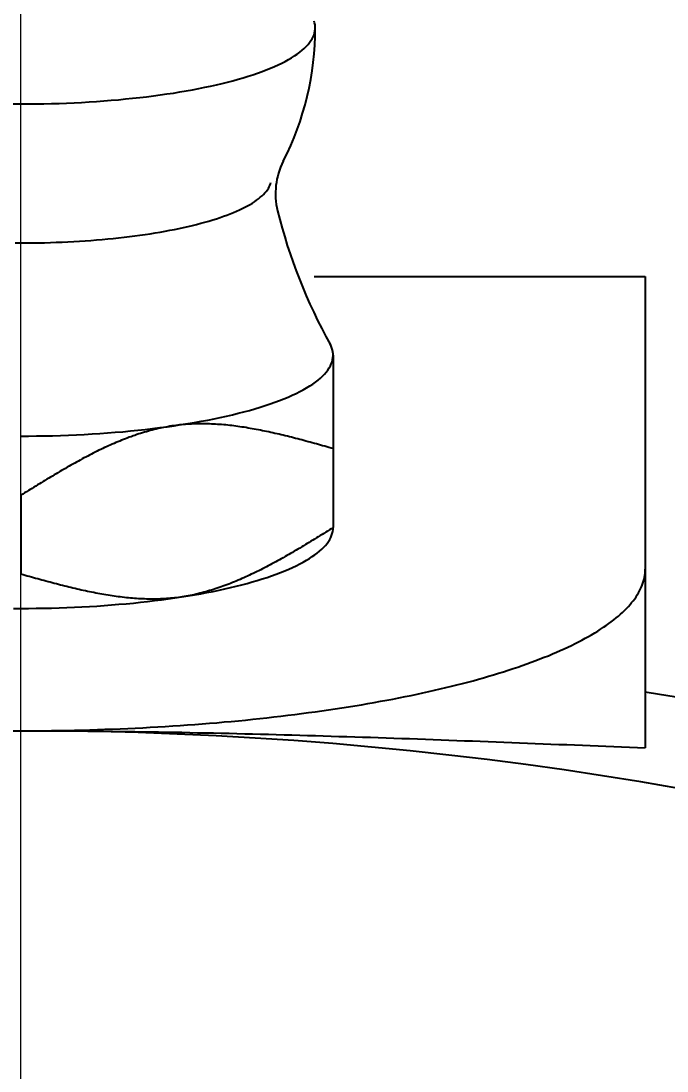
# Model space of a CAD drawing. Header units: millimetres. Extents: x 0 to 38884, y -3675 to 8056.
# Drawn here: x 13917.39 to 13924.64, y 4914.59 to 4926.36 of the extents above; entities that cross this region are included whole.
import ezdxf

# ---------------------------------------------------------------- set-up
doc = ezdxf.new("R2010")
doc.units = ezdxf.units.MM
doc.header["$LTSCALE"] = 2.4
doc.header["$PDMODE"] = 99
doc.header["$PDSIZE"] = 1
doc.linetypes.add('CENTER2', pattern=[28.575, 19.05, -3.175, 3.175, -3.175])
doc.layers.add('05_CENTER', color=4, linetype='CENTER2', lineweight=13)
doc.layers.add('08_DIM', color=3, linetype='Continuous', lineweight=13)
doc.styles.add('KSS_TXT', font='txt.shx', dxfattribs={"bigfont": 'extfont2.shx'})
doc.dimstyles.new('KSS_DIM', dxfattribs={"dimscale": 2, "dimtxt": 3, "dimasz": 2.5, "dimexe": 1.25, "dimexo": 0.625, "dimtad": 1, "dimdsep": 46, "dimtxsty": 'KSS_TXT', "dimblk": 'OPEN30', "dimcen": 0, "dimazin": 2, "dimtfac": 0.75, "dimtmove": 0, "dimatfit": 3, "dimldrblk": 'OPEN30', "dimfxl": 1.25, "dimtolj": 1, "dimarcsym": 0})
doc.dimstyles.new('KSS_DIM$3', dxfattribs={"dimscale": 2, "dimtxt": 3, "dimasz": 2.5, "dimexe": 1.25, "dimexo": 0.625, "dimtad": 1, "dimtih": 1, "dimtoh": 1, "dimdsep": 46, "dimtxsty": 'KSS_TXT', "dimblk": 'OPEN30', "dimcen": 0, "dimazin": 2, "dimtfac": 0.75, "dimtofl": 0, "dimtmove": 0, "dimatfit": 3, "dimldrblk": 'OPEN30', "dimfxl": 1.25, "dimtolj": 1, "dimarcsym": 0})

# ---------------------------------------------------------------- blocks, each defined once
blk = doc.blocks.new('_Open30')
at = {"color": 0, "linetype": 'ByBlock', "lineweight": -2}
for p, q in [((-1, 0.2679), (0, 0)), ((0, 0), (-1, -0.2679)), ((0, 0), (-1, 0))]:
    blk.add_line(p, q, dxfattribs=at)
blk = doc.blocks.new('*D527')
at = {"layer": '08_DIM', "color": 0, "lineweight": -2, "transparency": 16777216}
for p, q in [((13848.474, 4918.216), (13857.724, 4918.216)), ((13857.724, 4918.216), (13872.527, 4907.718)), ((13962.255, 4844.086), (13874.566, 4906.272))]:
    blk.add_line(p, q, dxfattribs=at)
blk.add_arc((13917.391, 4875.902), 55, 56.0829, 145.9593, dxfattribs=at)
at = {"layer": 'Defpoints', "color": 0, "transparency": 16777216}
for p in [(13872.527, 4907.718), (13962.255, 4844.086)]:
    blk.add_point(p, dxfattribs=at)
at = {"layer": '08_DIM', "color": 0, "lineweight": -2, "transparency": 16777216, "xscale": 2.5, "yscale": 2.5, "zscale": 2.5}
for p, rotation in [((13872.527, 4907.718), 144.6571241819964), ((13962.255, 4844.086), 324.6571241819964)]:
    blk.add_blockref('_Open30', p, dxfattribs=dict(at, rotation=rotation))
at = {"layer": '08_DIM', "color": 0, "transparency": 16777216, "insert": (13852.786, 4920.341), "char_height": 3, "attachment_point": 5, "style": 'KSS_TXT'}
blk.add_mtext('\\A1;%%C110', dxfattribs=at)
blk = doc.blocks.new('MUCFC207b_1')
at = {"color": 0}
for p, q in [((3.293, 50.434), (3.287, 50.456)), ((3.298, 50.412), (3.293, 50.434)), ((3.3, 50.39), (3.298, 50.412)), ((3.3, 50.368), (3.3, 50.39)), ((3.252, 50.236), (3.266, 50.257)), ((3.266, 50.257), (3.277, 50.279)), ((3.277, 50.279), (3.286, 50.301)), ((3.286, 50.301), (3.293, 50.323)), ((3.293, 50.323), (3.297, 50.346)), ((3.297, 50.346), (3.3, 50.368)), ((3.153, 50.128), (3.177, 50.149)), ((3.177, 50.149), (3.199, 50.17)), ((3.199, 50.17), (3.219, 50.192)), ((3.219, 50.192), (3.237, 50.214)), ((3.237, 50.214), (3.252, 50.236)), ((2.964, 50.004), (3, 50.024)), ((3, 50.024), (3.035, 50.045)), ((3.035, 50.045), (3.068, 50.065)), ((3.068, 50.065), (3.098, 50.086)), ((3.098, 50.086), (3.127, 50.107)), ((3.127, 50.107), (3.153, 50.128)), ((2.703, 49.89), (2.751, 49.908)), ((2.751, 49.908), (2.798, 49.927)), ((2.798, 49.927), (2.842, 49.946)), ((2.842, 49.946), (2.885, 49.965)), ((2.885, 49.965), (2.925, 49.985)), ((2.925, 49.985), (2.964, 50.004)), ((2.317, 49.772), (2.377, 49.787)), ((2.377, 49.787), (2.435, 49.804)), ((2.435, 49.804), (2.492, 49.82)), ((2.492, 49.82), (2.548, 49.837)), ((2.548, 49.837), (2.601, 49.854)), ((2.601, 49.854), (2.653, 49.872)), ((2.653, 49.872), (2.703, 49.89)), ((1.783, 49.661), (1.854, 49.673)), ((1.854, 49.673), (1.924, 49.686)), ((1.924, 49.686), (1.993, 49.699)), ((1.993, 49.699), (2.061, 49.713)), ((2.061, 49.713), (2.127, 49.727)), ((2.127, 49.727), (2.192, 49.741)), ((2.192, 49.741), (2.255, 49.756)), ((2.255, 49.756), (2.317, 49.772)), ((0.763, 49.549), (0.846, 49.554)), ((0.846, 49.554), (0.929, 49.56)), ((0.929, 49.56), (1.011, 49.567)), ((1.011, 49.567), (1.092, 49.574)), ((1.092, 49.574), (1.172, 49.582)), ((1.172, 49.582), (1.252, 49.59)), ((1.252, 49.59), (1.331, 49.598)), ((1.331, 49.598), (1.409, 49.608)), ((1.409, 49.608), (1.486, 49.617)), ((1.486, 49.617), (1.561, 49.627)), ((1.561, 49.627), (1.636, 49.638)), ((1.636, 49.638), (1.71, 49.649)), ((1.71, 49.649), (1.783, 49.661)), ((-0.086, 49.526), (0, 49.526)), ((0, 49.526), (0.086, 49.526)), ((0.086, 49.526), (0.171, 49.527)), ((0.171, 49.527), (0.257, 49.528)), ((0.257, 49.528), (0.342, 49.53)), ((0.342, 49.53), (0.427, 49.533)), ((0.427, 49.533), (0.512, 49.536)), ((0.512, 49.536), (0.596, 49.54)), ((0.596, 49.54), (0.68, 49.544)), ((0.68, 49.544), (0.763, 49.549)), ((2.784, 48.596), (2.792, 48.613)), ((2.792, 48.613), (2.798, 48.63)), ((2.798, 48.63), (2.803, 48.647)), ((2.684, 48.48), (2.703, 48.496)), ((2.703, 48.496), (2.72, 48.512)), ((2.72, 48.512), (2.736, 48.529)), ((2.736, 48.529), (2.75, 48.546)), ((2.75, 48.546), (2.763, 48.562)), ((2.763, 48.562), (2.774, 48.579)), ((2.774, 48.579), (2.784, 48.596)), ((2.512, 48.369), (2.541, 48.384)), ((2.541, 48.384), (2.569, 48.4)), ((2.569, 48.4), (2.595, 48.415)), ((2.595, 48.415), (2.619, 48.431)), ((2.619, 48.431), (2.642, 48.447)), ((2.642, 48.447), (2.664, 48.463)), ((2.664, 48.463), (2.684, 48.48)), ((2.232, 48.253), (2.272, 48.267)), ((2.272, 48.267), (2.31, 48.281)), ((2.31, 48.281), (2.347, 48.295)), ((2.347, 48.295), (2.383, 48.309)), ((2.383, 48.309), (2.417, 48.324)), ((2.417, 48.324), (2.45, 48.339)), ((2.45, 48.339), (2.482, 48.354)), ((2.482, 48.354), (2.512, 48.369)), ((1.773, 48.131), (1.824, 48.142)), ((1.824, 48.142), (1.874, 48.153)), ((1.874, 48.153), (1.922, 48.165)), ((1.922, 48.165), (1.97, 48.177)), ((1.97, 48.177), (2.017, 48.189)), ((2.017, 48.189), (2.062, 48.201)), ((2.062, 48.201), (2.106, 48.214)), ((2.106, 48.214), (2.15, 48.227)), ((2.15, 48.227), (2.192, 48.24)), ((2.192, 48.24), (2.232, 48.253)), ((0.972, 48.013), (1.034, 48.019)), ((1.034, 48.019), (1.095, 48.026)), ((1.095, 48.026), (1.156, 48.033)), ((1.156, 48.033), (1.216, 48.04)), ((1.216, 48.04), (1.275, 48.047)), ((1.275, 48.047), (1.333, 48.055)), ((1.333, 48.055), (1.391, 48.063)), ((1.391, 48.063), (1.448, 48.072)), ((1.448, 48.072), (1.505, 48.081)), ((1.505, 48.081), (1.56, 48.09)), ((1.56, 48.09), (1.615, 48.1)), ((1.615, 48.1), (1.668, 48.11)), ((1.668, 48.11), (1.721, 48.12)), ((1.721, 48.12), (1.773, 48.131)), ((-0.066, 47.969), (0, 47.968)), ((0, 47.968), (0.066, 47.969)), ((0.066, 47.969), (0.132, 47.969)), ((0.132, 47.969), (0.198, 47.97)), ((0.198, 47.97), (0.264, 47.971)), ((0.264, 47.971), (0.33, 47.973)), ((0.33, 47.973), (0.396, 47.976)), ((0.396, 47.976), (0.461, 47.978)), ((0.461, 47.978), (0.526, 47.981)), ((0.526, 47.981), (0.591, 47.985)), ((0.591, 47.985), (0.656, 47.988)), ((0.656, 47.988), (0.72, 47.993)), ((0.72, 47.993), (0.783, 47.997)), ((0.783, 47.997), (0.847, 48.002)), ((0.847, 48.002), (0.91, 48.007)), ((0.91, 48.007), (0.972, 48.013)), ((3.288, 47.591), (7, 47.591)), ((7, 47.591), (7, 42.309)), ((3.473, 46.822), (3.46, 46.845)), ((3.461, 46.844), (3.46, 46.845)), ((3.462, 46.843), (3.461, 46.844)), ((3.462, 46.842), (3.462, 46.843)), ((3.463, 46.841), (3.462, 46.842)), ((3.463, 46.84), (3.463, 46.841)), ((3.464, 46.839), (3.463, 46.84)), ((3.465, 46.838), (3.464, 46.839)), ((3.465, 46.837), (3.465, 46.838)), ((3.466, 46.836), (3.465, 46.837)), ((3.466, 46.835), (3.466, 46.836)), ((3.467, 46.834), (3.466, 46.835)), ((3.467, 46.833), (3.467, 46.834)), ((3.468, 46.832), (3.467, 46.833)), ((3.469, 46.831), (3.468, 46.832)), ((3.469, 46.83), (3.469, 46.831)), ((3.47, 46.828), (3.469, 46.83)), ((3.47, 46.827), (3.47, 46.828)), ((3.471, 46.826), (3.47, 46.827)), ((3.471, 46.825), (3.471, 46.826)), ((3.472, 46.824), (3.471, 46.825)), ((3.472, 46.823), (3.472, 46.824)), ((3.473, 46.822), (3.472, 46.823)), ((3.483, 46.799), (3.473, 46.822)), ((3.473, 46.821), (3.473, 46.822)), ((3.474, 46.82), (3.473, 46.821)), ((3.474, 46.819), (3.474, 46.82)), ((3.475, 46.818), (3.474, 46.819)), ((3.475, 46.817), (3.475, 46.818)), ((3.476, 46.816), (3.475, 46.817)), ((3.476, 46.815), (3.476, 46.816)), ((3.477, 46.814), (3.476, 46.815)), ((3.477, 46.813), (3.477, 46.814)), ((3.478, 46.812), (3.477, 46.813)), ((3.478, 46.81), (3.478, 46.812)), ((3.479, 46.809), (3.478, 46.81)), ((3.479, 46.808), (3.479, 46.809)), ((3.48, 46.807), (3.479, 46.808)), ((3.48, 46.806), (3.48, 46.807)), ((3.48, 46.805), (3.48, 46.806)), ((3.481, 46.804), (3.48, 46.805)), ((3.481, 46.803), (3.481, 46.804)), ((3.482, 46.802), (3.481, 46.803)), ((3.482, 46.801), (3.482, 46.802)), ((3.483, 46.8), (3.482, 46.801)), ((3.483, 46.799), (3.483, 46.8)), ((3.491, 46.776), (3.483, 46.799)), ((3.483, 46.798), (3.483, 46.799)), ((3.484, 46.797), (3.483, 46.798)), ((3.484, 46.796), (3.484, 46.797)), ((3.485, 46.794), (3.484, 46.796)), ((3.485, 46.793), (3.485, 46.794)), ((3.485, 46.792), (3.485, 46.793)), ((3.486, 46.791), (3.485, 46.792)), ((3.486, 46.79), (3.486, 46.791)), ((3.486, 46.789), (3.486, 46.79)), ((3.487, 46.788), (3.486, 46.789)), ((3.487, 46.787), (3.487, 46.788)), ((3.487, 46.786), (3.487, 46.787)), ((3.488, 46.785), (3.487, 46.786)), ((3.488, 46.784), (3.488, 46.785)), ((3.488, 46.783), (3.488, 46.784)), ((3.489, 46.782), (3.488, 46.783)), ((3.489, 46.781), (3.489, 46.782)), ((3.489, 46.78), (3.489, 46.781)), ((3.49, 46.779), (3.489, 46.78)), ((3.49, 46.778), (3.49, 46.779)), ((3.49, 46.776), (3.49, 46.778)), ((3.491, 46.775), (3.49, 46.776)), ((3.496, 46.753), (3.491, 46.776)), ((3.491, 46.774), (3.491, 46.775)), ((3.491, 46.773), (3.491, 46.774)), ((3.492, 46.772), (3.491, 46.773)), ((3.492, 46.771), (3.492, 46.772)), ((3.492, 46.77), (3.492, 46.771)), ((3.492, 46.769), (3.492, 46.77)), ((3.493, 46.768), (3.492, 46.769)), ((3.493, 46.767), (3.493, 46.768)), ((3.493, 46.766), (3.493, 46.767)), ((3.493, 46.765), (3.493, 46.766)), ((3.494, 46.764), (3.493, 46.765)), ((3.494, 46.763), (3.494, 46.764)), ((3.494, 46.762), (3.494, 46.763)), ((3.494, 46.76), (3.494, 46.762)), ((3.495, 46.76), (3.494, 46.76)), ((3.495, 46.758), (3.495, 46.76)), ((3.495, 46.757), (3.495, 46.758)), ((3.495, 46.756), (3.495, 46.757)), ((3.496, 46.755), (3.495, 46.756)), ((3.496, 46.754), (3.496, 46.755)), ((3.496, 46.753), (3.496, 46.754)), ((3.499, 46.729), (3.496, 46.753)), ((3.496, 46.752), (3.496, 46.753)), ((3.496, 46.751), (3.496, 46.752)), ((3.496, 46.75), (3.496, 46.751)), ((3.497, 46.749), (3.496, 46.75)), ((3.497, 46.748), (3.497, 46.749)), ((3.497, 46.747), (3.497, 46.748)), ((3.497, 46.746), (3.497, 46.747)), ((3.497, 46.745), (3.497, 46.746)), ((3.498, 46.743), (3.497, 46.745)), ((3.498, 46.742), (3.498, 46.743)), ((3.498, 46.741), (3.498, 46.742)), ((3.498, 46.74), (3.498, 46.741)), ((3.498, 46.739), (3.498, 46.74)), ((3.498, 46.738), (3.498, 46.739)), ((3.498, 46.737), (3.498, 46.738)), ((3.498, 46.736), (3.498, 46.737)), ((3.499, 46.735), (3.498, 46.736)), ((3.499, 46.734), (3.499, 46.735)), ((3.499, 46.733), (3.499, 46.734)), ((3.499, 46.732), (3.499, 46.733)), ((3.499, 46.731), (3.499, 46.732)), ((3.499, 46.73), (3.499, 46.731)), ((3.499, 46.729), (3.499, 46.73)), ((3.5, 46.706), (3.499, 46.729)), ((3.499, 46.727), (3.499, 46.729)), ((3.499, 46.726), (3.499, 46.727)), ((3.499, 46.725), (3.499, 46.726)), ((3.5, 46.724), (3.499, 46.725)), ((3.469, 46.59), (3.48, 46.613)), ((3.48, 46.613), (3.489, 46.636)), ((3.489, 46.636), (3.495, 46.659)), ((3.495, 46.659), (3.498, 46.683)), ((3.498, 46.683), (3.5, 46.706)), ((3.5, 46.723), (3.5, 46.724)), ((3.5, 46.722), (3.5, 46.723)), ((3.5, 46.721), (3.5, 46.722)), ((3.5, 46.72), (3.5, 46.721)), ((3.5, 46.719), (3.5, 46.72)), ((3.5, 46.718), (3.5, 46.719)), ((3.5, 46.717), (3.5, 46.718)), ((3.5, 46.716), (3.5, 46.717)), ((3.5, 46.715), (3.5, 46.716)), ((3.5, 46.714), (3.5, 46.715)), ((3.5, 46.713), (3.5, 46.714)), ((3.5, 46.712), (3.5, 46.713)), ((3.5, 46.711), (3.5, 46.712)), ((3.5, 46.709), (3.5, 46.711)), ((3.5, 46.709), (3.5, 46.688)), ((3.5, 46.688), (3.5, 46.664)), ((3.5, 46.664), (3.5, 46.639)), ((3.5, 46.639), (3.5, 46.611)), ((3.5, 46.611), (3.5, 46.583)), ((3.382, 46.476), (3.404, 46.498)), ((3.404, 46.498), (3.423, 46.521)), ((3.423, 46.521), (3.441, 46.544)), ((3.441, 46.544), (3.456, 46.567)), ((3.456, 46.567), (3.469, 46.59)), ((3.5, 46.583), (3.5, 46.552)), ((3.5, 46.552), (3.5, 46.519)), ((3.5, 46.519), (3.5, 46.485)), ((3.238, 46.365), (3.271, 46.387)), ((3.271, 46.387), (3.302, 46.409)), ((3.302, 46.409), (3.331, 46.431)), ((3.331, 46.431), (3.357, 46.453)), ((3.357, 46.453), (3.382, 46.476)), ((3.5, 46.485), (3.5, 46.449)), ((3.5, 46.449), (3.5, 46.411)), ((3.5, 46.411), (3.5, 46.371)), ((2.995, 46.241), (3.041, 46.261)), ((3.041, 46.261), (3.084, 46.281)), ((3.084, 46.281), (3.126, 46.302)), ((3.126, 46.302), (3.165, 46.323)), ((3.165, 46.323), (3.203, 46.344)), ((3.203, 46.344), (3.238, 46.365)), ((3.5, 46.371), (3.5, 46.329)), ((3.5, 46.329), (3.5, 46.285)), ((3.5, 46.285), (3.5, 46.24)), ((2.681, 46.127), (2.738, 46.145)), ((2.738, 46.145), (2.793, 46.164)), ((2.793, 46.164), (2.847, 46.182)), ((2.847, 46.182), (2.898, 46.202)), ((2.898, 46.202), (2.948, 46.221)), ((2.948, 46.221), (2.995, 46.241)), ((3.5, 46.24), (3.5, 46.192)), ((3.5, 46.192), (3.5, 46.142)), ((3.5, 46.142), (3.5, 46.09)), ((2.235, 46.012), (2.304, 46.027)), ((2.304, 46.027), (2.371, 46.043)), ((2.371, 46.043), (2.436, 46.059)), ((2.436, 46.059), (2.5, 46.075)), ((2.5, 46.075), (2.562, 46.092)), ((2.562, 46.092), (2.622, 46.11)), ((2.622, 46.11), (2.681, 46.127)), ((3.5, 46.09), (3.5, 46.036)), ((3.5, 46.036), (3.5, 45.98)), ((1.558, 45.898), (1.638, 45.909)), ((1.603, 45.901), (1.581, 45.897)), ((1.625, 45.905), (1.603, 45.901)), ((1.647, 45.909), (1.625, 45.905)), ((1.638, 45.909), (1.717, 45.92)), ((1.669, 45.913), (1.647, 45.909)), ((1.691, 45.917), (1.669, 45.913)), ((1.713, 45.92), (1.691, 45.917)), ((1.735, 45.923), (1.713, 45.92)), ((1.717, 45.92), (1.794, 45.932)), ((1.757, 45.926), (1.735, 45.923)), ((1.779, 45.928), (1.757, 45.926)), ((1.801, 45.931), (1.779, 45.928)), ((1.794, 45.932), (1.871, 45.944)), ((1.823, 45.933), (1.801, 45.931)), ((1.845, 45.935), (1.823, 45.933)), ((1.868, 45.936), (1.845, 45.935)), ((1.89, 45.938), (1.868, 45.936)), ((1.871, 45.944), (1.947, 45.957)), ((1.912, 45.939), (1.89, 45.938)), ((1.934, 45.94), (1.912, 45.939)), ((1.957, 45.941), (1.934, 45.94)), ((1.947, 45.957), (2.021, 45.97)), ((1.979, 45.941), (1.957, 45.941)), ((2.002, 45.941), (1.979, 45.941)), ((2.024, 45.942), (2.002, 45.941)), ((2.021, 45.97), (2.094, 45.983)), ((2.047, 45.942), (2.024, 45.942)), ((2.069, 45.941), (2.047, 45.942)), ((2.092, 45.941), (2.069, 45.941)), ((2.114, 45.94), (2.092, 45.941)), ((2.094, 45.983), (2.165, 45.998)), ((2.137, 45.939), (2.114, 45.94)), ((2.159, 45.938), (2.137, 45.939)), ((2.182, 45.937), (2.159, 45.938)), ((2.165, 45.998), (2.235, 46.012)), ((2.205, 45.935), (2.182, 45.937)), ((2.227, 45.934), (2.205, 45.935)), ((2.25, 45.932), (2.227, 45.934)), ((2.273, 45.93), (2.25, 45.932)), ((2.296, 45.928), (2.273, 45.93)), ((2.318, 45.926), (2.296, 45.928)), ((2.341, 45.923), (2.318, 45.926)), ((2.364, 45.921), (2.341, 45.923)), ((2.387, 45.918), (2.364, 45.921)), ((2.41, 45.915), (2.387, 45.918)), ((2.433, 45.912), (2.41, 45.915)), ((2.455, 45.909), (2.433, 45.912)), ((2.478, 45.905), (2.455, 45.909)), ((2.501, 45.902), (2.478, 45.905)), ((2.524, 45.898), (2.501, 45.902)), ((3.5, 45.98), (3.5, 45.921)), ((3.5, 45.921), (3.5, 45.861)), ((-0.006, 45.804), (0.084, 45.804)), ((0.084, 45.804), (0.174, 45.805)), ((0.174, 45.805), (0.264, 45.806)), ((0.264, 45.806), (0.353, 45.808)), ((0.353, 45.808), (0.443, 45.811)), ((0.443, 45.811), (0.532, 45.814)), ((0.532, 45.814), (0.621, 45.818)), ((0.621, 45.818), (0.709, 45.822)), ((0.709, 45.822), (0.797, 45.827)), ((0.797, 45.827), (0.884, 45.833)), ((0.884, 45.833), (0.971, 45.839)), ((0.971, 45.839), (1.057, 45.846)), ((1.057, 45.846), (1.143, 45.853)), ((1.143, 45.853), (1.227, 45.861)), ((1.214, 45.79), (1.192, 45.782)), ((1.235, 45.797), (1.214, 45.79)), ((1.227, 45.861), (1.311, 45.87)), ((1.257, 45.805), (1.235, 45.797)), ((1.278, 45.812), (1.257, 45.805)), ((1.299, 45.82), (1.278, 45.812)), ((1.321, 45.827), (1.299, 45.82)), ((1.311, 45.87), (1.394, 45.879)), ((1.342, 45.834), (1.321, 45.827)), ((1.364, 45.841), (1.342, 45.834)), ((1.386, 45.847), (1.364, 45.841)), ((1.407, 45.853), (1.386, 45.847)), ((1.394, 45.879), (1.476, 45.888)), ((1.429, 45.859), (1.407, 45.853)), ((1.45, 45.865), (1.429, 45.859)), ((1.472, 45.871), (1.45, 45.865)), ((1.494, 45.877), (1.472, 45.871)), ((1.476, 45.888), (1.558, 45.898)), ((1.516, 45.882), (1.494, 45.877)), ((1.537, 45.887), (1.516, 45.882)), ((1.559, 45.892), (1.537, 45.887)), ((1.581, 45.897), (1.559, 45.892)), ((2.547, 45.894), (2.524, 45.898)), ((2.57, 45.89), (2.547, 45.894)), ((2.593, 45.886), (2.57, 45.89)), ((2.616, 45.882), (2.593, 45.886)), ((2.639, 45.878), (2.616, 45.882)), ((2.662, 45.874), (2.639, 45.878)), ((2.685, 45.869), (2.662, 45.874)), ((2.709, 45.864), (2.685, 45.869)), ((2.732, 45.86), (2.709, 45.864)), ((2.755, 45.855), (2.732, 45.86)), ((2.778, 45.85), (2.755, 45.855)), ((2.801, 45.845), (2.778, 45.85)), ((2.824, 45.84), (2.801, 45.845)), ((2.847, 45.834), (2.824, 45.84)), ((2.871, 45.829), (2.847, 45.834)), ((2.894, 45.824), (2.871, 45.829)), ((2.917, 45.818), (2.894, 45.824)), ((2.94, 45.813), (2.917, 45.818)), ((2.964, 45.807), (2.94, 45.813)), ((2.987, 45.801), (2.964, 45.807)), ((3.01, 45.795), (2.987, 45.801)), ((3.033, 45.79), (3.01, 45.795)), ((3.057, 45.784), (3.033, 45.79)), ((3.08, 45.778), (3.057, 45.784)), ((3.5, 45.861), (3.5, 45.797)), ((3.5, 45.797), (3.5, 45.732)), ((0.938, 45.674), (0.917, 45.664)), ((0.959, 45.683), (0.938, 45.674)), ((0.98, 45.693), (0.959, 45.683)), ((1.001, 45.703), (0.98, 45.693)), ((1.022, 45.712), (1.001, 45.703)), ((1.043, 45.721), (1.022, 45.712)), ((1.065, 45.73), (1.043, 45.721)), ((1.086, 45.739), (1.065, 45.73)), ((1.107, 45.748), (1.086, 45.739)), ((1.128, 45.757), (1.107, 45.748)), ((1.15, 45.765), (1.128, 45.757)), ((1.171, 45.774), (1.15, 45.765)), ((1.192, 45.782), (1.171, 45.774)), ((3.103, 45.772), (3.08, 45.778)), ((3.127, 45.766), (3.103, 45.772)), ((3.15, 45.76), (3.127, 45.766)), ((3.173, 45.753), (3.15, 45.76)), ((3.196, 45.747), (3.173, 45.753)), ((3.22, 45.741), (3.196, 45.747)), ((3.243, 45.735), (3.22, 45.741)), ((3.266, 45.728), (3.243, 45.735)), ((3.29, 45.722), (3.266, 45.728)), ((3.313, 45.715), (3.29, 45.722)), ((3.337, 45.709), (3.313, 45.715)), ((3.36, 45.702), (3.337, 45.709)), ((3.383, 45.696), (3.36, 45.702)), ((3.407, 45.69), (3.383, 45.696)), ((3.43, 45.683), (3.407, 45.69)), ((3.453, 45.677), (3.43, 45.683)), ((3.477, 45.67), (3.453, 45.677)), ((3.5, 45.663), (3.477, 45.67)), ((3.5, 45.732), (3.5, 45.663)), ((0.706, 45.558), (0.686, 45.547)), ((0.727, 45.569), (0.706, 45.558)), ((0.748, 45.58), (0.727, 45.569)), ((0.769, 45.591), (0.748, 45.58)), ((0.79, 45.602), (0.769, 45.591)), ((0.811, 45.612), (0.79, 45.602)), ((0.832, 45.623), (0.811, 45.612)), ((0.853, 45.633), (0.832, 45.623)), ((0.874, 45.644), (0.853, 45.633)), ((0.895, 45.654), (0.874, 45.644)), ((0.917, 45.664), (0.895, 45.654)), ((3.5, 45.663), (3.5, 44.778)), ((0.477, 45.43), (0.456, 45.418)), ((0.498, 45.442), (0.477, 45.43)), ((0.519, 45.454), (0.498, 45.442)), ((0.539, 45.466), (0.519, 45.454)), ((0.56, 45.478), (0.539, 45.466)), ((0.581, 45.489), (0.56, 45.478)), ((0.602, 45.501), (0.581, 45.489)), ((0.623, 45.512), (0.602, 45.501)), ((0.644, 45.524), (0.623, 45.512)), ((0.665, 45.535), (0.644, 45.524)), ((0.686, 45.547), (0.665, 45.535)), ((0.29, 45.319), (0.269, 45.306)), ((0.311, 45.331), (0.29, 45.319)), ((0.331, 45.344), (0.311, 45.331)), ((0.352, 45.356), (0.331, 45.344)), ((0.373, 45.369), (0.352, 45.356)), ((0.394, 45.381), (0.373, 45.369)), ((0.415, 45.393), (0.394, 45.381)), ((0.435, 45.406), (0.415, 45.393)), ((0.456, 45.418), (0.435, 45.406)), ((0.104, 45.205), (0.083, 45.192)), ((0.124, 45.217), (0.104, 45.205)), ((0.145, 45.23), (0.124, 45.217)), ((0.166, 45.243), (0.145, 45.23)), ((0.186, 45.256), (0.166, 45.243)), ((0.207, 45.268), (0.186, 45.256)), ((0.228, 45.281), (0.207, 45.268)), ((0.249, 45.294), (0.228, 45.281)), ((0.269, 45.306), (0.249, 45.294)), ((0.021, 45.153), (0, 45.14)), ((0, 45.14), (0, 44.255)), ((0.041, 45.166), (0.021, 45.153)), ((0.062, 45.179), (0.041, 45.166)), ((0.083, 45.192), (0.062, 45.179)), ((3.417, 44.726), (3.396, 44.713)), ((3.438, 44.739), (3.417, 44.726)), ((3.459, 44.752), (3.438, 44.739)), ((3.479, 44.765), (3.459, 44.752)), ((3.5, 44.778), (3.479, 44.765)), ((3.491, 44.711), (3.496, 44.733)), ((3.496, 44.733), (3.499, 44.755)), ((3.499, 44.755), (3.5, 44.778)), ((3.231, 44.612), (3.21, 44.599)), ((3.251, 44.624), (3.231, 44.612)), ((3.272, 44.637), (3.251, 44.624)), ((3.293, 44.65), (3.272, 44.637)), ((3.314, 44.662), (3.293, 44.65)), ((3.334, 44.675), (3.314, 44.662)), ((3.355, 44.688), (3.334, 44.675)), ((3.376, 44.701), (3.355, 44.688)), ((3.396, 44.713), (3.376, 44.701)), ((3.433, 44.601), (3.448, 44.623)), ((3.448, 44.623), (3.462, 44.645)), ((3.462, 44.645), (3.474, 44.667)), ((3.474, 44.667), (3.483, 44.689)), ((3.483, 44.689), (3.491, 44.711)), ((3.044, 44.5), (3.023, 44.488)), ((3.065, 44.512), (3.044, 44.5)), ((3.085, 44.525), (3.065, 44.512)), ((3.106, 44.537), (3.085, 44.525)), ((3.127, 44.549), (3.106, 44.537)), ((3.148, 44.562), (3.127, 44.549)), ((3.169, 44.574), (3.148, 44.562)), ((3.189, 44.587), (3.169, 44.574)), ((3.21, 44.599), (3.189, 44.587)), ((3.295, 44.472), (3.323, 44.493)), ((3.323, 44.493), (3.349, 44.515)), ((3.349, 44.515), (3.373, 44.536)), ((3.373, 44.536), (3.395, 44.557)), ((3.395, 44.557), (3.415, 44.579)), ((3.415, 44.579), (3.433, 44.601)), ((2.814, 44.371), (2.794, 44.36)), ((2.835, 44.383), (2.814, 44.371)), ((2.856, 44.394), (2.835, 44.383)), ((2.877, 44.406), (2.856, 44.394)), ((2.898, 44.417), (2.877, 44.406)), ((2.919, 44.429), (2.898, 44.417)), ((2.94, 44.44), (2.919, 44.429)), ((2.961, 44.452), (2.94, 44.44)), ((2.981, 44.464), (2.961, 44.452)), ((3.002, 44.476), (2.981, 44.464)), ((3.023, 44.488), (3.002, 44.476)), ((3.126, 44.37), (3.164, 44.39)), ((3.164, 44.39), (3.2, 44.411)), ((3.2, 44.411), (3.234, 44.431)), ((3.234, 44.431), (3.266, 44.452)), ((3.266, 44.452), (3.295, 44.472)), ((0.023, 44.248), (0, 44.255)), ((2.583, 44.254), (2.562, 44.244)), ((2.605, 44.264), (2.583, 44.254)), ((2.626, 44.274), (2.605, 44.264)), ((2.647, 44.285), (2.626, 44.274)), ((2.668, 44.295), (2.647, 44.285)), ((2.689, 44.306), (2.668, 44.295)), ((2.71, 44.316), (2.689, 44.306)), ((2.731, 44.327), (2.71, 44.316)), ((2.752, 44.338), (2.731, 44.327)), ((2.773, 44.349), (2.752, 44.338)), ((2.794, 44.36), (2.773, 44.349)), ((2.811, 44.238), (2.862, 44.256)), ((2.862, 44.256), (2.91, 44.274)), ((2.91, 44.274), (2.957, 44.293)), ((2.957, 44.293), (3.002, 44.312)), ((3.002, 44.312), (3.045, 44.331)), ((3.045, 44.331), (3.087, 44.351)), ((3.087, 44.351), (3.126, 44.37)), ((6.995, 44.245), (6.998, 44.267)), ((6.998, 44.267), (6.999, 44.289)), ((6.999, 44.289), (7, 44.312)), ((0.047, 44.241), (0.023, 44.248)), ((0.07, 44.235), (0.047, 44.241)), ((0.093, 44.228), (0.07, 44.235)), ((0.117, 44.222), (0.093, 44.228)), ((0.14, 44.216), (0.117, 44.222)), ((0.164, 44.209), (0.14, 44.216)), ((0.187, 44.203), (0.164, 44.209)), ((0.21, 44.196), (0.187, 44.203)), ((0.234, 44.19), (0.21, 44.196)), ((0.257, 44.183), (0.234, 44.19)), ((0.28, 44.177), (0.257, 44.183)), ((0.304, 44.171), (0.28, 44.177)), ((0.327, 44.165), (0.304, 44.171)), ((0.35, 44.158), (0.327, 44.165)), ((0.373, 44.152), (0.35, 44.158)), ((0.397, 44.146), (0.373, 44.152)), ((0.42, 44.14), (0.397, 44.146)), ((0.443, 44.134), (0.42, 44.14)), ((2.308, 44.136), (2.286, 44.128)), ((2.329, 44.144), (2.308, 44.136)), ((2.35, 44.153), (2.329, 44.144)), ((2.372, 44.161), (2.35, 44.153)), ((2.393, 44.17), (2.372, 44.161)), ((2.414, 44.179), (2.393, 44.17)), ((2.435, 44.188), (2.414, 44.179)), ((2.414, 44.121), (2.475, 44.137)), ((2.457, 44.197), (2.435, 44.188)), ((2.478, 44.206), (2.457, 44.197)), ((2.475, 44.137), (2.535, 44.153)), ((2.499, 44.215), (2.478, 44.206)), ((2.52, 44.225), (2.499, 44.215)), ((2.541, 44.235), (2.52, 44.225)), ((2.535, 44.153), (2.593, 44.169)), ((2.562, 44.244), (2.541, 44.235)), ((2.593, 44.169), (2.65, 44.186)), ((2.65, 44.186), (2.706, 44.203)), ((2.706, 44.203), (2.759, 44.22)), ((2.759, 44.22), (2.811, 44.238)), ((6.966, 44.134), (6.974, 44.156)), ((6.974, 44.156), (6.981, 44.178)), ((6.981, 44.178), (6.987, 44.201)), ((6.987, 44.201), (6.992, 44.223)), ((6.992, 44.223), (6.995, 44.245)), ((0.467, 44.128), (0.443, 44.134)), ((0.49, 44.123), (0.467, 44.128)), ((0.513, 44.117), (0.49, 44.123)), ((0.536, 44.111), (0.513, 44.117)), ((0.56, 44.105), (0.536, 44.111)), ((0.583, 44.1), (0.56, 44.105)), ((0.606, 44.094), (0.583, 44.1)), ((0.629, 44.089), (0.606, 44.094)), ((0.653, 44.084), (0.629, 44.089)), ((0.676, 44.078), (0.653, 44.084)), ((0.699, 44.073), (0.676, 44.078)), ((0.722, 44.068), (0.699, 44.073)), ((0.745, 44.063), (0.722, 44.068)), ((0.768, 44.058), (0.745, 44.063)), ((0.791, 44.054), (0.768, 44.058)), ((0.815, 44.049), (0.791, 44.054)), ((0.838, 44.044), (0.815, 44.049)), ((0.861, 44.04), (0.838, 44.044)), ((0.884, 44.036), (0.861, 44.04)), ((0.907, 44.032), (0.884, 44.036)), ((0.93, 44.028), (0.907, 44.032)), ((0.953, 44.024), (0.93, 44.028)), ((0.976, 44.02), (0.953, 44.024)), ((0.999, 44.016), (0.976, 44.02)), ((1.873, 44.012), (1.945, 44.024)), ((1.919, 44.021), (1.897, 44.017)), ((1.941, 44.026), (1.919, 44.021)), ((1.963, 44.031), (1.941, 44.026)), ((1.945, 44.024), (2.016, 44.037)), ((1.984, 44.036), (1.963, 44.031)), ((2.006, 44.041), (1.984, 44.036)), ((2.028, 44.047), (2.006, 44.041)), ((2.016, 44.037), (2.085, 44.05)), ((2.05, 44.053), (2.028, 44.047)), ((2.071, 44.058), (2.05, 44.053)), ((2.093, 44.065), (2.071, 44.058)), ((2.085, 44.05), (2.154, 44.063)), ((2.114, 44.071), (2.093, 44.065)), ((2.136, 44.077), (2.114, 44.071)), ((2.158, 44.084), (2.136, 44.077)), ((2.154, 44.063), (2.221, 44.077)), ((2.179, 44.091), (2.158, 44.084)), ((2.201, 44.098), (2.179, 44.091)), ((2.222, 44.106), (2.201, 44.098)), ((2.221, 44.077), (2.286, 44.092)), ((2.243, 44.113), (2.222, 44.106)), ((2.265, 44.121), (2.243, 44.113)), ((2.286, 44.128), (2.265, 44.121)), ((2.286, 44.092), (2.351, 44.106)), ((2.351, 44.106), (2.414, 44.121)), ((6.897, 44.002), (6.911, 44.024)), ((6.911, 44.024), (6.924, 44.046)), ((6.924, 44.046), (6.936, 44.068)), ((6.936, 44.068), (6.947, 44.09)), ((6.947, 44.09), (6.957, 44.112)), ((6.957, 44.112), (6.966, 44.134)), ((0.851, 43.899), (0.934, 43.904)), ((0.934, 43.904), (1.016, 43.911)), ((1.022, 44.013), (0.999, 44.016)), ((1.016, 43.911), (1.098, 43.918)), ((1.045, 44.009), (1.022, 44.013)), ((1.067, 44.006), (1.045, 44.009)), ((1.09, 44.003), (1.067, 44.006)), ((1.113, 44), (1.09, 44.003)), ((1.098, 43.918), (1.179, 43.925)), ((1.136, 43.997), (1.113, 44)), ((1.159, 43.995), (1.136, 43.997)), ((1.182, 43.992), (1.159, 43.995)), ((1.179, 43.925), (1.26, 43.932)), ((1.204, 43.99), (1.182, 43.992)), ((1.227, 43.988), (1.204, 43.99)), ((1.25, 43.986), (1.227, 43.988)), ((1.273, 43.984), (1.25, 43.986)), ((1.26, 43.932), (1.34, 43.941)), ((1.295, 43.983), (1.273, 43.984)), ((1.318, 43.981), (1.295, 43.983)), ((1.341, 43.98), (1.318, 43.981)), ((1.34, 43.941), (1.419, 43.95)), ((1.363, 43.979), (1.341, 43.98)), ((1.386, 43.978), (1.363, 43.979)), ((1.408, 43.977), (1.386, 43.978)), ((1.431, 43.977), (1.408, 43.977)), ((1.419, 43.95), (1.497, 43.959)), ((1.453, 43.976), (1.431, 43.977)), ((1.476, 43.976), (1.453, 43.976)), ((1.498, 43.977), (1.476, 43.976)), ((1.497, 43.959), (1.574, 43.969)), ((1.521, 43.977), (1.498, 43.977)), ((1.543, 43.977), (1.521, 43.977)), ((1.566, 43.978), (1.543, 43.977)), ((1.588, 43.979), (1.566, 43.978)), ((1.574, 43.969), (1.65, 43.979)), ((1.61, 43.98), (1.588, 43.979)), ((1.632, 43.982), (1.61, 43.98)), ((1.655, 43.983), (1.632, 43.982)), ((1.65, 43.979), (1.725, 43.989)), ((1.677, 43.985), (1.655, 43.983)), ((1.699, 43.987), (1.677, 43.985)), ((1.721, 43.99), (1.699, 43.987)), ((1.743, 43.992), (1.721, 43.99)), ((1.725, 43.989), (1.8, 44.001)), ((1.765, 43.995), (1.743, 43.992)), ((1.787, 43.998), (1.765, 43.995)), ((1.809, 44.001), (1.787, 43.998)), ((1.8, 44.001), (1.873, 44.012)), ((1.831, 44.005), (1.809, 44.001)), ((1.853, 44.009), (1.831, 44.005)), ((1.875, 44.013), (1.853, 44.009)), ((1.897, 44.017), (1.875, 44.013)), ((6.811, 43.893), (6.83, 43.915)), ((6.83, 43.915), (6.848, 43.937)), ((6.848, 43.937), (6.865, 43.958)), ((6.865, 43.958), (6.882, 43.98)), ((6.882, 43.98), (6.897, 44.002)), ((-0.085, 43.872), (0, 43.872)), ((0, 43.872), (0.086, 43.872)), ((0.086, 43.872), (0.172, 43.873)), ((0.172, 43.873), (0.258, 43.874)), ((0.258, 43.874), (0.343, 43.876)), ((0.343, 43.876), (0.429, 43.879)), ((0.429, 43.879), (0.514, 43.882)), ((0.514, 43.882), (0.599, 43.885)), ((0.599, 43.885), (0.683, 43.889)), ((0.683, 43.889), (0.767, 43.894)), ((0.767, 43.894), (0.851, 43.899)), ((6.673, 43.765), (6.699, 43.786)), ((6.699, 43.786), (6.723, 43.807)), ((6.723, 43.807), (6.746, 43.828)), ((6.746, 43.828), (6.769, 43.85)), ((6.769, 43.85), (6.79, 43.871)), ((6.79, 43.871), (6.811, 43.893)), ((6.531, 43.66), (6.561, 43.68)), ((6.561, 43.68), (6.591, 43.701)), ((6.591, 43.701), (6.619, 43.722)), ((6.619, 43.722), (6.647, 43.743)), ((6.647, 43.743), (6.673, 43.765)), ((6.328, 43.537), (6.364, 43.557)), ((6.364, 43.557), (6.399, 43.577)), ((6.399, 43.577), (6.434, 43.598)), ((6.434, 43.598), (6.467, 43.618)), ((6.467, 43.618), (6.5, 43.639)), ((6.5, 43.639), (6.531, 43.66)), ((6.091, 43.419), (6.132, 43.438)), ((6.132, 43.438), (6.173, 43.458)), ((6.173, 43.458), (6.213, 43.477)), ((6.213, 43.477), (6.253, 43.497)), ((6.253, 43.497), (6.291, 43.517)), ((6.291, 43.517), (6.328, 43.537)), ((5.82, 43.305), (5.868, 43.324)), ((5.868, 43.324), (5.914, 43.342)), ((5.914, 43.342), (5.959, 43.361)), ((5.959, 43.361), (6.004, 43.38)), ((6.004, 43.38), (6.048, 43.399)), ((6.048, 43.399), (6.091, 43.419)), ((5.465, 43.18), (5.518, 43.197)), ((5.518, 43.197), (5.571, 43.215)), ((5.571, 43.215), (5.622, 43.233)), ((5.622, 43.233), (5.673, 43.25)), ((5.673, 43.25), (5.723, 43.269)), ((5.723, 43.269), (5.772, 43.287)), ((5.772, 43.287), (5.82, 43.305)), ((5.07, 43.062), (5.129, 43.079)), ((5.129, 43.079), (5.187, 43.095)), ((5.187, 43.095), (5.244, 43.112)), ((5.244, 43.112), (5.3, 43.128)), ((5.3, 43.128), (5.356, 43.145)), ((5.356, 43.145), (5.411, 43.162)), ((5.411, 43.162), (5.465, 43.18)), ((4.637, 42.955), (4.701, 42.969)), ((4.701, 42.969), (4.764, 42.984)), ((4.764, 42.984), (4.827, 43)), ((4.827, 43), (4.889, 43.015)), ((4.889, 43.015), (4.95, 43.031)), ((4.95, 43.031), (5.01, 43.047)), ((5.01, 43.047), (5.07, 43.062)), ((4.031, 42.831), (4.101, 42.843)), ((4.101, 42.843), (4.17, 42.856)), ((4.17, 42.856), (4.239, 42.87)), ((4.239, 42.87), (4.307, 42.884)), ((4.307, 42.884), (4.374, 42.897)), ((4.374, 42.897), (4.441, 42.911)), ((4.441, 42.911), (4.507, 42.925)), ((4.507, 42.925), (4.572, 42.94)), ((4.572, 42.94), (4.637, 42.955)), ((3.3, 42.714), (3.375, 42.725)), ((3.375, 42.725), (3.45, 42.735)), ((3.45, 42.735), (3.525, 42.746)), ((3.525, 42.746), (3.599, 42.758)), ((3.599, 42.758), (3.672, 42.769)), ((3.672, 42.769), (3.745, 42.781)), ((3.745, 42.781), (3.817, 42.793)), ((3.817, 42.793), (3.889, 42.805)), ((3.889, 42.805), (3.96, 42.818)), ((3.96, 42.818), (4.031, 42.831)), ((2.277, 42.599), (2.358, 42.606)), ((2.358, 42.606), (2.439, 42.613)), ((2.439, 42.613), (2.519, 42.621)), ((2.519, 42.621), (2.599, 42.63)), ((2.599, 42.63), (2.679, 42.638)), ((2.679, 42.638), (2.758, 42.647)), ((2.758, 42.647), (2.837, 42.655)), ((2.837, 42.655), (2.915, 42.665)), ((2.915, 42.665), (2.993, 42.674)), ((2.993, 42.674), (3.07, 42.684)), ((3.07, 42.684), (3.147, 42.693)), ((3.147, 42.693), (3.224, 42.704)), ((3.224, 42.704), (3.3, 42.714)), ((-0.086, 42.5), (0, 42.5)), ((-0.044, 42.5), (0.044, 42.5)), ((0, 42.5), (0.086, 42.5)), ((0.044, 42.5), (0.132, 42.5)), ((0.086, 42.5), (0.172, 42.5)), ((0.132, 42.5), (0.22, 42.5)), ((0.172, 42.5), (0.258, 42.501)), ((0.22, 42.5), (0.308, 42.5)), ((0.258, 42.501), (0.343, 42.502)), ((0.308, 42.5), (0.396, 42.499)), ((0.343, 42.502), (0.429, 42.503)), ((0.396, 42.499), (0.484, 42.499)), ((0.429, 42.503), (0.515, 42.505)), ((0.484, 42.499), (0.572, 42.498)), ((0.515, 42.505), (0.601, 42.507)), ((0.572, 42.498), (0.66, 42.498)), ((0.601, 42.507), (0.686, 42.509)), ((0.66, 42.498), (0.748, 42.497)), ((0.686, 42.509), (0.772, 42.511)), ((0.748, 42.497), (0.836, 42.496)), ((0.772, 42.511), (0.857, 42.514)), ((0.836, 42.496), (0.925, 42.495)), ((0.857, 42.514), (0.942, 42.517)), ((0.925, 42.495), (1.013, 42.494)), ((0.942, 42.517), (1.027, 42.52)), ((1.013, 42.494), (1.101, 42.493)), ((1.027, 42.52), (1.112, 42.523)), ((1.101, 42.493), (1.189, 42.492)), ((1.112, 42.523), (1.197, 42.527)), ((1.189, 42.492), (1.277, 42.491)), ((1.197, 42.527), (1.281, 42.531)), ((1.277, 42.491), (1.365, 42.49)), ((1.281, 42.531), (1.366, 42.535)), ((1.365, 42.49), (1.453, 42.488)), ((1.366, 42.535), (1.45, 42.539)), ((1.45, 42.539), (1.534, 42.544)), ((1.453, 42.488), (1.541, 42.487)), ((1.534, 42.544), (1.617, 42.549)), ((1.617, 42.549), (1.701, 42.554)), ((1.701, 42.554), (1.784, 42.56)), ((1.784, 42.56), (1.867, 42.566)), ((1.867, 42.566), (1.95, 42.572)), ((1.95, 42.572), (2.032, 42.578)), ((2.032, 42.578), (2.114, 42.585)), ((2.114, 42.585), (2.196, 42.591)), ((2.196, 42.591), (2.277, 42.599)), ((1.541, 42.487), (1.629, 42.486)), ((1.629, 42.486), (1.717, 42.484)), ((1.717, 42.484), (1.805, 42.483)), ((1.805, 42.483), (1.893, 42.481)), ((1.893, 42.481), (1.981, 42.479)), ((1.981, 42.479), (2.069, 42.477)), ((2.069, 42.477), (2.157, 42.476)), ((2.157, 42.476), (2.245, 42.474)), ((2.245, 42.474), (2.333, 42.472)), ((2.333, 42.472), (2.421, 42.47)), ((2.421, 42.47), (2.509, 42.468)), ((2.509, 42.468), (2.597, 42.465)), ((2.597, 42.465), (2.686, 42.463)), ((2.686, 42.463), (2.774, 42.461)), ((2.774, 42.461), (2.862, 42.459)), ((2.862, 42.459), (2.95, 42.456)), ((2.95, 42.456), (3.038, 42.454)), ((3.038, 42.454), (3.126, 42.451)), ((3.126, 42.451), (3.214, 42.449)), ((3.214, 42.449), (3.302, 42.446)), ((3.302, 42.446), (3.39, 42.444)), ((3.39, 42.444), (3.478, 42.441)), ((3.478, 42.441), (3.566, 42.438)), ((3.566, 42.438), (3.654, 42.435)), ((3.654, 42.435), (3.742, 42.433)), ((3.742, 42.433), (3.83, 42.43)), ((3.83, 42.43), (3.918, 42.427)), ((3.918, 42.427), (4.006, 42.424)), ((4.006, 42.424), (4.094, 42.421)), ((4.094, 42.421), (4.182, 42.418)), ((4.182, 42.418), (4.27, 42.415)), ((4.27, 42.415), (4.358, 42.412)), ((4.358, 42.412), (4.447, 42.409)), ((4.447, 42.409), (4.535, 42.406)), ((4.535, 42.406), (4.623, 42.403)), ((4.623, 42.403), (4.711, 42.399)), ((4.711, 42.399), (4.799, 42.396)), ((4.799, 42.396), (4.887, 42.393)), ((4.887, 42.393), (4.975, 42.389)), ((4.975, 42.389), (5.063, 42.386)), ((5.063, 42.386), (5.151, 42.383)), ((5.151, 42.383), (5.239, 42.38)), ((5.239, 42.38), (5.327, 42.376)), ((5.327, 42.376), (5.415, 42.373)), ((5.415, 42.373), (5.503, 42.369)), ((5.503, 42.369), (5.591, 42.366)), ((5.591, 42.366), (5.679, 42.362)), ((5.679, 42.362), (5.767, 42.359)), ((5.767, 42.359), (5.855, 42.355)), ((5.855, 42.355), (5.943, 42.352)), ((5.943, 42.352), (6.031, 42.348)), ((6.031, 42.348), (6.12, 42.345)), ((6.12, 42.345), (6.208, 42.341)), ((6.208, 42.341), (6.296, 42.338)), ((6.296, 42.338), (6.384, 42.334)), ((6.384, 42.334), (6.472, 42.331)), ((6.472, 42.331), (6.56, 42.327)), ((6.56, 42.327), (6.648, 42.323)), ((6.648, 42.323), (6.736, 42.32)), ((6.736, 42.32), (6.824, 42.316)), ((6.824, 42.316), (6.912, 42.313)), ((6.912, 42.313), (7, 42.309))]:
    blk.add_line(p, q, dxfattribs=at)
for centre, radius, start, end in [((0, 0), 55, 58.1366, 121.8634), ((0, 50.38), 3.3, 333.0351, 360), ((3.654, 48.521), 0.8, 153.0351, 193.8019), ((8.704, 49.761), 6, 193.8019, 209.2199), ((0, 0), 43.5, 66.9463, 80.7397), ((0, 0), 42.5, 90, 127.5231), ((0, 0), 42.5, 52.4769, 90)]:
    blk.add_arc(centre, radius, start, end, dxfattribs=at)
at = {"layer": '05_CENTER', "color": 0}
blk.add_line((0, -60), (0, 60), dxfattribs=at)
blk = doc.blocks.new('*D535')
at = {"layer": '08_DIM', "color": 0, "lineweight": -2, "transparency": 16777216}
for p, q in [((13918.016, 4930.902), (13997.001, 4930.902)), ((13995.751, 4928.402), (13995.751, 4823.402)), ((13918.016, 4820.902), (13997.001, 4820.902))]:
    blk.add_line(p, q, dxfattribs=at)
at = {"layer": 'Defpoints', "color": 0, "transparency": 16777216}
for p in [(13917.391, 4930.902), (13917.391, 4820.902), (13995.751, 4820.902)]:
    blk.add_point(p, dxfattribs=at)
at = {"layer": '08_DIM', "color": 0, "lineweight": -2, "transparency": 16777216, "xscale": 2.5, "yscale": 2.5, "zscale": 2.5}
for p, rotation in [((13995.751, 4930.902), 90), ((13995.751, 4820.902), 270)]:
    blk.add_blockref('_Open30', p, dxfattribs=dict(at, rotation=rotation))
at = {"layer": '08_DIM', "color": 0, "transparency": 16777216, "insert": (13993.626, 4875.902), "char_height": 3, "attachment_point": 5, "rotation": 90, "style": 'KSS_TXT'}
blk.add_mtext('\\A1;110', dxfattribs=at)
blk = doc.blocks.new('*D536')
at = {"layer": '08_DIM', "color": 0, "lineweight": -2, "transparency": 16777216}
for p, q in [((13878.5, 4915.418), (13878.5, 4952.366)), ((13956.282, 4915.418), (13956.282, 4952.366)), ((13881, 4951.116), (13953.782, 4951.116))]:
    blk.add_line(p, q, dxfattribs=at)
at = {"layer": 'Defpoints', "color": 0, "transparency": 16777216}
for p in [(13956.282, 4951.116), (13878.5, 4914.793), (13956.282, 4914.793)]:
    blk.add_point(p, dxfattribs=at)
at = {"layer": '08_DIM', "color": 0, "lineweight": -2, "transparency": 16777216, "xscale": 2.5, "yscale": 2.5, "zscale": 2.5, "rotation": 180}
blk.add_blockref('_Open30', (13878.5, 4951.116), dxfattribs=at)
at = {"layer": '08_DIM', "color": 0, "lineweight": -2, "transparency": 16777216, "xscale": 2.5, "yscale": 2.5, "zscale": 2.5}
blk.add_blockref('_Open30', (13956.282, 4951.116), dxfattribs=at)
at = {"layer": '08_DIM', "color": 0, "transparency": 16777216, "insert": (13917.391, 4953.241), "char_height": 3, "attachment_point": 5, "style": 'KSS_TXT'}
blk.add_mtext('\\A1;77.78', dxfattribs=at)

msp = doc.modelspace()

# ---------------------------------------------------------------- block references
at = {"color": 4}
msp.add_blockref('MUCFC207b_1', (13917.3908, 4875.9021), dxfattribs=at)

# ---------------------------------------------------------------- dimensions: what is measured, and where the dimension line sits
at = {"layer": '08_DIM'}
dim = msp.add_linear_dim(base=(13956.2816, 4951.1155), p1=(13878.4999, 4914.793), p2=(13956.2816, 4914.793), dimstyle='KSS_DIM', override={"dimscale": 1}, dxfattribs=at)
dim.commit()
dim.dimension.update_dxf_attribs({"geometry": '*D536', "text_midpoint": (13917.3908, 4953.2405)})
dim = msp.add_diameter_dim_2p(p1=(13962.2545, 4844.0864), p2=(13872.527, 4907.7179), dimstyle='KSS_DIM$3', override={"dimscale": 1, "dimpost": '%%C<>', "dimtix": 1, "dimatfit": 2}, dxfattribs=at)
dim.commit()
dim.dimension.update_dxf_attribs({"geometry": '*D527', "text_midpoint": (13852.7861, 4918.2159), "dimtype": 163})
dim = msp.add_linear_dim(base=(13995.7509, 4820.9021), p1=(13917.3908, 4930.9021), p2=(13917.3908, 4820.9021), angle=90, dimstyle='KSS_DIM', override={"dimscale": 1}, dxfattribs=at)
dim.commit()
dim.dimension.update_dxf_attribs({"geometry": '*D535', "text_midpoint": (13993.6259, 4875.9021)})

doc.saveas('drawing.dxf')
